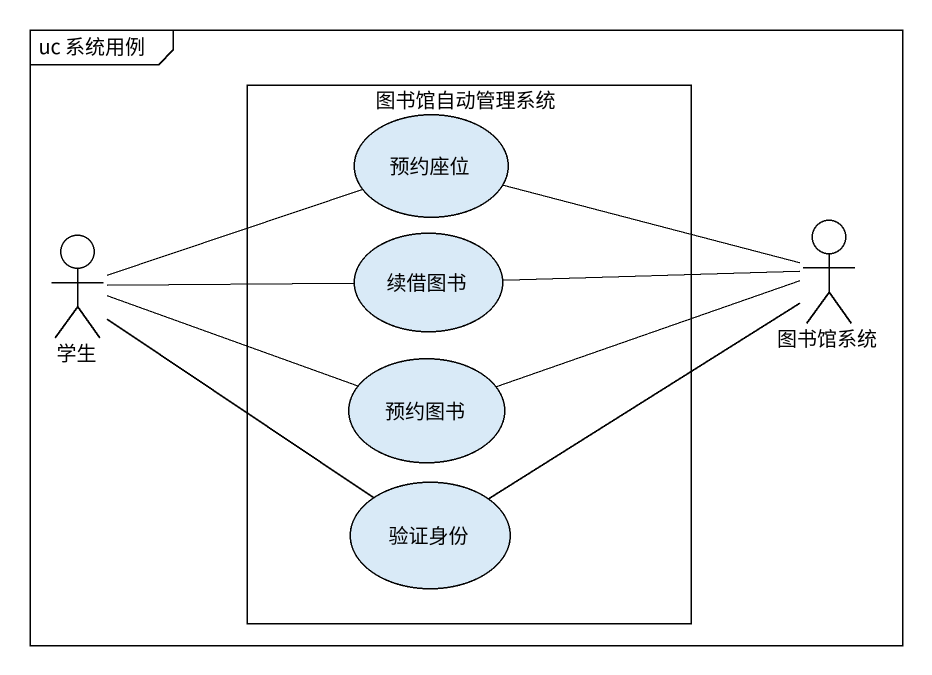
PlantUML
@startuml
mainframe uc 系统用例
rectangle 图书馆自动管理系统 {
  usecase 预约座位
  usecase 续借图书
  usecase 预约图书
  usecase 验证身份
}
actor 学生
actor 图书馆系统
预约座位 -right- 图书馆系统
学生 -right- 预约座位
学生 -right- 续借图书
学生 -right- 预约图书
学生 -- 验证身份
续借图书 -right- 图书馆系统
预约图书 -right- 图书馆系统
验证身份 -right- 图书馆系统
@enduml
